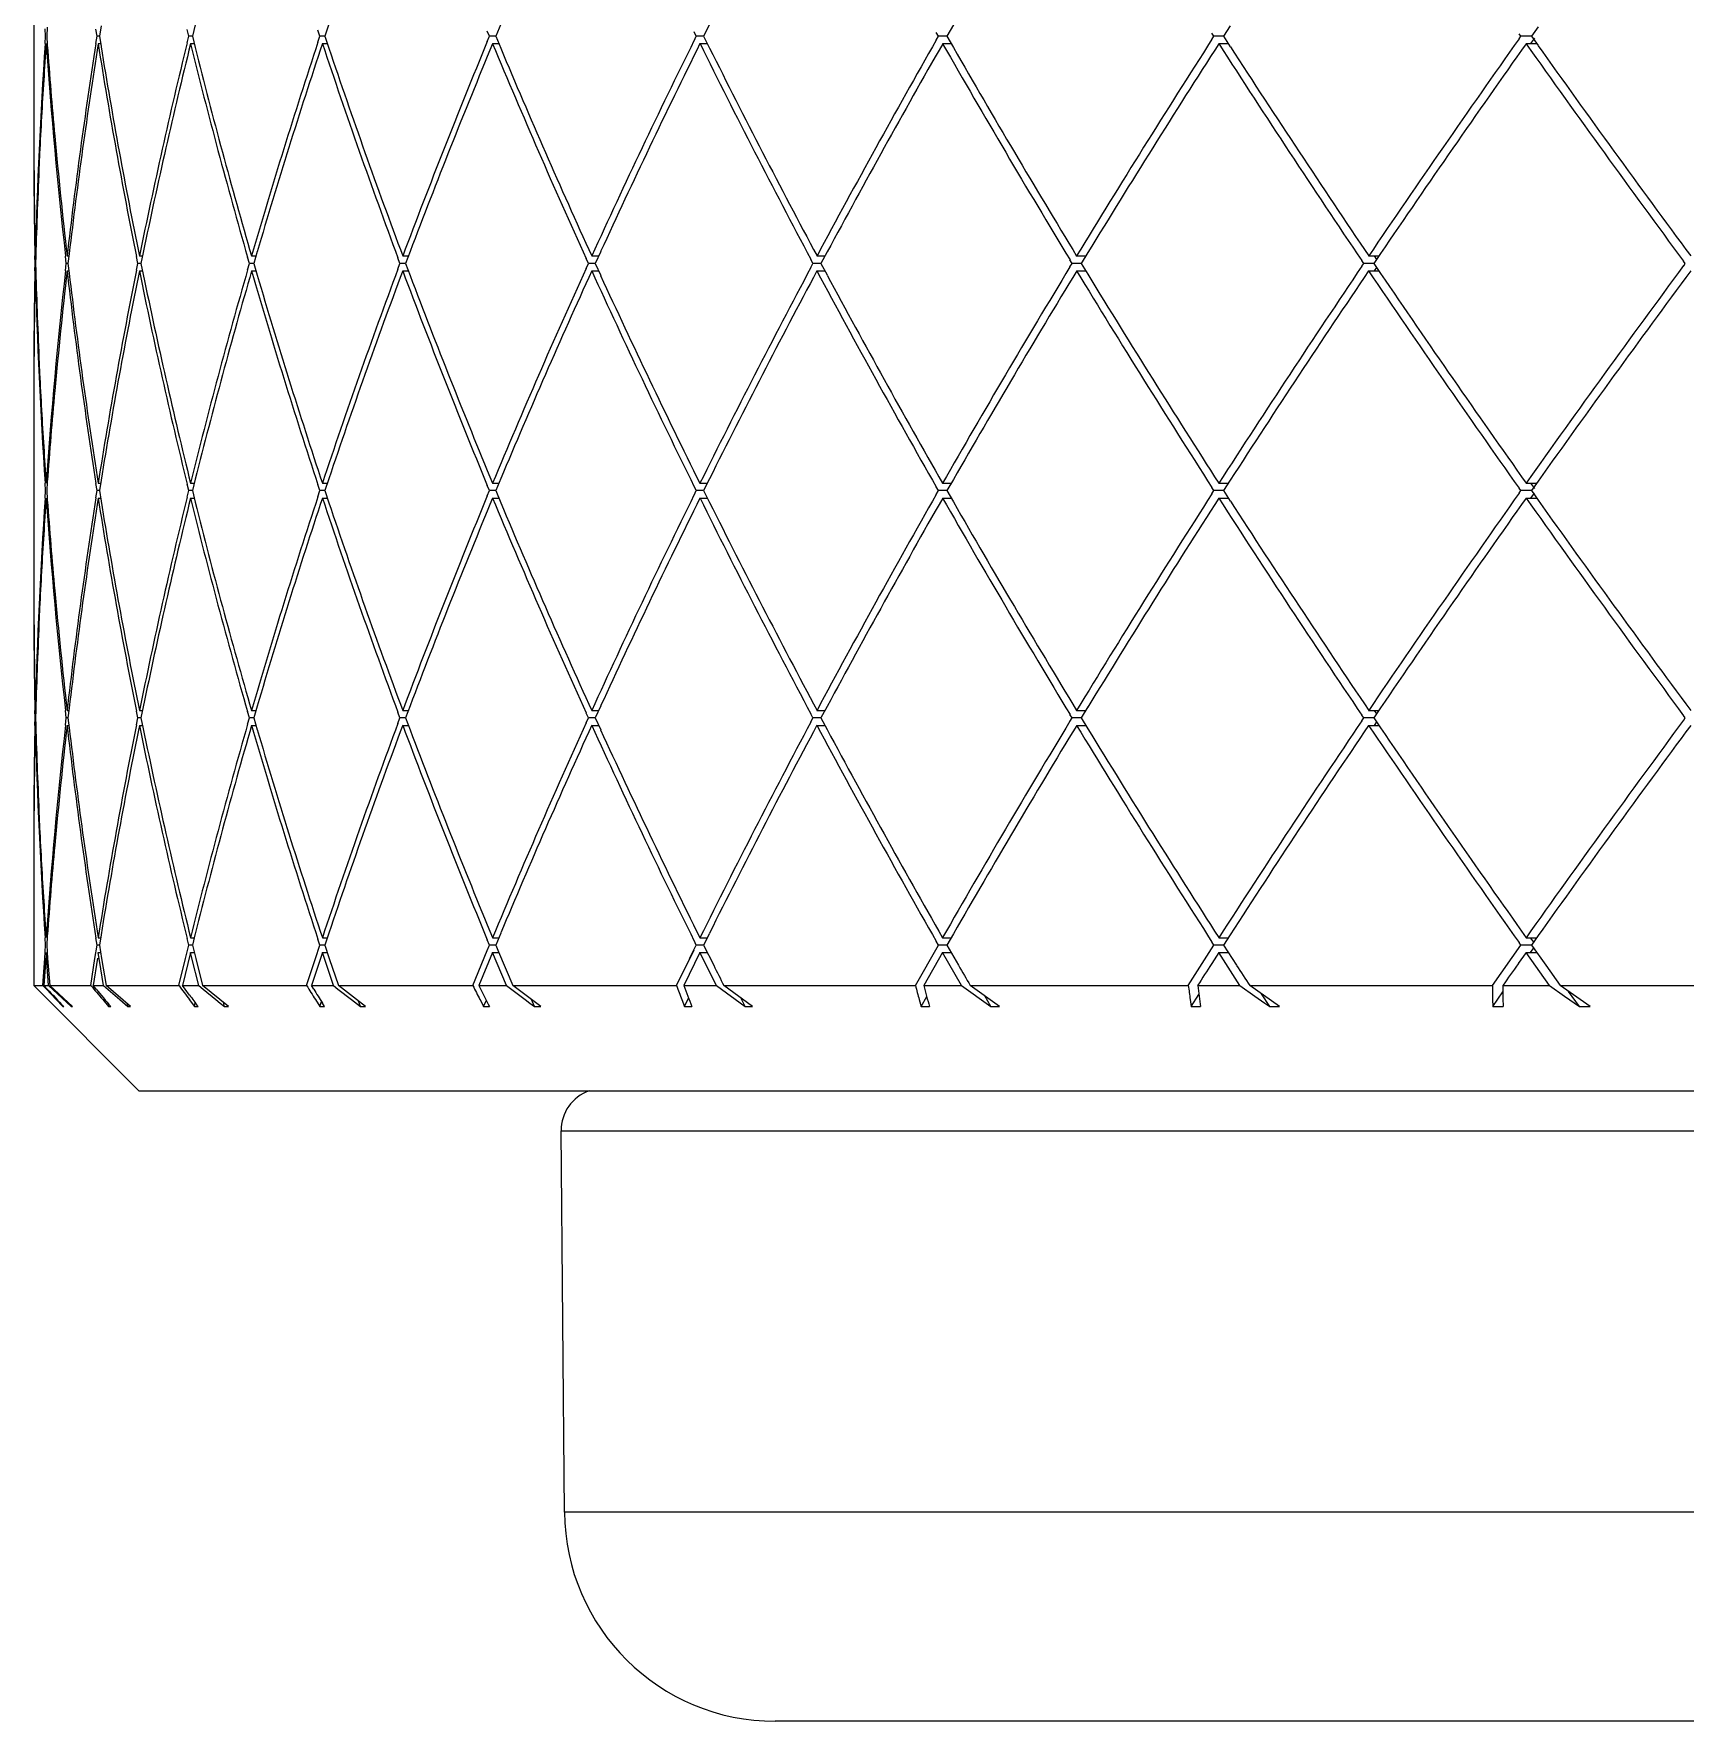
# Model space of a CAD drawing. Header units: millimetres. Extents: x 12827 to 13247, y 6457 to 7051.
# Drawn here: x 13126.81 to 13128.376, y 6842.252 to 6843.852 of the extents above; entities that cross this region are included whole.
import ezdxf

# ---------------------------------------------------------------- set-up
doc = ezdxf.new("R2010")
doc.units = ezdxf.units.MM
doc.header["$LTSCALE"] = 10
doc.layers.add('DWG', color=7, linetype='Continuous')

# ---------------------------------------------------------------- blocks, each defined once
blk = doc.blocks.new('A$C01502591')
at = {"layer": 'DWG'}
for p, q in [((246.3909, 252.0453), (246.3909, 251.837)), ((246.544, 251.952), (246.5413, 251.9411)), ((246.6707, 251.9525), (246.6669, 251.9411)), ((246.8337, 251.9526), (246.8289, 251.9411)), ((247.0316, 251.9523), (247.026, 251.9411)), ((247.2628, 251.9518), (247.2567, 251.9411)), ((246.4021, 251.9411), (246.4016, 251.9481)), ((246.4017, 251.9341), (246.4021, 251.9411)), ((246.4037, 251.9496), (246.4031, 251.9411)), ((246.4031, 251.9411), (246.4037, 251.9327)), ((246.4509, 251.9411), (246.4498, 251.9479)), ((246.4498, 251.9344), (246.4509, 251.9411)), ((246.4531, 251.9411), (246.4509, 251.9411)), ((246.4547, 251.951), (246.4531, 251.9411)), ((246.4531, 251.9411), (246.4547, 251.9313)), ((246.5378, 251.9411), (246.5362, 251.9474)), ((246.5363, 251.9349), (246.5378, 251.9411)), ((246.5413, 251.9411), (246.5378, 251.9411)), ((246.5413, 251.9411), (246.544, 251.9303)), ((246.6622, 251.9411), (246.6603, 251.9468)), ((246.6603, 251.9354), (246.6622, 251.9411)), ((246.6603, 251.9354), (246.6622, 251.9411)), ((246.6669, 251.9411), (246.6622, 251.9411)), ((246.6669, 251.9411), (246.6707, 251.9298)), ((246.823, 251.9411), (246.8209, 251.9461)), ((246.8209, 251.9361), (246.823, 251.9411)), ((246.8289, 251.9411), (246.823, 251.9411)), ((246.8289, 251.9411), (246.8337, 251.9297)), ((247.019, 251.9411), (247.0169, 251.9454)), ((247.0169, 251.9368), (247.019, 251.9411)), ((247.026, 251.9411), (247.019, 251.9411)), ((247.026, 251.9411), (247.0316, 251.9299)), ((247.2486, 251.9411), (247.2465, 251.9447)), ((247.2465, 251.9375), (247.2486, 251.9411)), ((247.2567, 251.9411), (247.2486, 251.9411)), ((247.2567, 251.9411), (247.2628, 251.9305)), ((247.5099, 251.9411), (247.508, 251.9441)), ((247.508, 251.9382), (247.5099, 251.9411)), ((247.519, 251.9411), (247.5099, 251.9411)), ((247.5254, 251.951), (247.519, 251.9411)), ((247.519, 251.9411), (247.5254, 251.9312)), ((247.8009, 251.9411), (247.7992, 251.9435)), ((247.7992, 251.9388), (247.8009, 251.9411)), ((247.8109, 251.9411), (247.8009, 251.9411)), ((247.8137, 251.9392), (247.8101, 251.9341)), ((247.8173, 251.9501), (247.8109, 251.9411)), ((247.8109, 251.9411), (247.8173, 251.9322)), ((246.452, 251.9341), (246.4543, 251.9341)), ((246.5395, 251.9341), (246.5431, 251.9341)), ((246.6645, 251.9341), (246.6693, 251.9341)), ((246.8259, 251.9341), (246.8319, 251.9341)), ((247.0225, 251.9341), (247.0296, 251.9341)), ((247.2526, 251.9341), (247.2608, 251.9341)), ((247.5145, 251.9341), (247.5236, 251.9341)), ((247.8059, 251.9341), (247.816, 251.9341)), ((246.3964, 251.8299), (246.396, 251.8205)), ((246.3922, 251.7257), (246.392, 251.7328)), ((246.3927, 251.7328), (246.3925, 251.7257)), ((246.4217, 251.7257), (246.4209, 251.7326)), ((246.4225, 251.7328), (246.4242, 251.7328)), ((246.4244, 251.7349), (246.4233, 251.7257)), ((246.4896, 251.7257), (246.4883, 251.7322)), ((246.491, 251.7328), (246.4939, 251.7328)), ((246.4946, 251.7361), (246.4925, 251.7257)), ((246.5953, 251.7257), (246.5936, 251.7317)), ((246.5974, 251.7328), (246.6015, 251.7328)), ((246.6027, 251.7369), (246.5994, 251.7257)), ((246.7381, 251.7257), (246.7361, 251.7311)), ((246.7407, 251.7328), (246.7461, 251.7328)), ((246.7477, 251.7372), (246.7434, 251.7257)), ((246.9167, 251.7257), (246.9146, 251.7304)), ((246.9199, 251.7328), (246.9264, 251.7328)), ((246.9284, 251.7371), (246.9232, 251.7257)), ((247.1297, 251.7257), (247.1276, 251.7297)), ((247.1335, 251.7328), (247.1411, 251.7328)), ((247.1432, 251.7367), (247.1373, 251.7257)), ((247.3754, 251.7257), (247.3734, 251.729)), ((247.3797, 251.7328), (247.3884, 251.7328)), ((247.3903, 251.736), (247.384, 251.7257)), ((247.6519, 251.7257), (247.6501, 251.7284)), ((247.6566, 251.7328), (247.6662, 251.7328)), ((247.6678, 251.7352), (247.6614, 251.7257)), ((247.6619, 251.7328), (247.664, 251.7295)), ((247.9568, 251.7257), (247.9552, 251.7278)), ((246.392, 251.7186), (246.3922, 251.7257)), ((246.3925, 251.7257), (246.3928, 251.7187)), ((246.4209, 251.7188), (246.4217, 251.7257)), ((246.4233, 251.7257), (246.4217, 251.7257)), ((246.4225, 251.7186), (246.4242, 251.7186)), ((246.4233, 251.7257), (246.4244, 251.7165)), ((246.4883, 251.7192), (246.4896, 251.7257)), ((246.4925, 251.7257), (246.4896, 251.7257)), ((246.491, 251.7186), (246.4939, 251.7186)), ((246.4925, 251.7257), (246.4946, 251.7153)), ((246.5936, 251.7197), (246.5953, 251.7257)), ((246.5994, 251.7257), (246.5953, 251.7257)), ((246.5974, 251.7186), (246.6015, 251.7186)), ((246.5994, 251.7257), (246.6027, 251.7146)), ((246.7361, 251.7204), (246.7381, 251.7257)), ((246.7434, 251.7257), (246.7381, 251.7257)), ((246.7407, 251.7186), (246.7461, 251.7186)), ((246.7434, 251.7257), (246.7477, 251.7143)), ((246.9146, 251.721), (246.9167, 251.7257)), ((246.9232, 251.7257), (246.9167, 251.7257)), ((246.9199, 251.7186), (246.9264, 251.7186)), ((246.9232, 251.7257), (246.9284, 251.7143)), ((247.1276, 251.7218), (247.1297, 251.7257)), ((247.1373, 251.7257), (247.1297, 251.7257)), ((247.1335, 251.7186), (247.1411, 251.7186)), ((247.1373, 251.7257), (247.1432, 251.7148)), ((247.3734, 251.7224), (247.3754, 251.7257)), ((247.384, 251.7257), (247.3754, 251.7257)), ((247.3797, 251.7186), (247.3884, 251.7186)), ((247.384, 251.7257), (247.3903, 251.7154)), ((247.6501, 251.7231), (247.6519, 251.7257)), ((247.6614, 251.7257), (247.6519, 251.7257)), ((247.6566, 251.7186), (247.6662, 251.7186)), ((247.6614, 251.7257), (247.6679, 251.7163)), ((247.664, 251.7219), (247.6619, 251.7186)), ((247.9553, 251.7236), (247.9568, 251.7257)), ((246.396, 251.6309), (246.3964, 251.6215)), ((246.3909, 251.6145), (246.3909, 251.4061)), ((246.4547, 251.5201), (246.4531, 251.5103)), ((246.544, 251.5211), (246.5413, 251.5103)), ((246.6707, 251.5216), (246.6669, 251.5103)), ((246.8337, 251.5217), (246.8289, 251.5103)), ((247.0316, 251.5215), (247.026, 251.5103)), ((247.2628, 251.5209), (247.2567, 251.5103)), ((247.5254, 251.5202), (247.519, 251.5103)), ((246.4021, 251.5103), (246.4016, 251.5173)), ((246.4017, 251.5033), (246.4021, 251.5103)), ((246.4037, 251.5188), (246.4031, 251.5103)), ((246.4031, 251.5103), (246.4037, 251.5018)), ((246.4509, 251.5103), (246.4498, 251.517)), ((246.4498, 251.5035), (246.4509, 251.5103)), ((246.4531, 251.5103), (246.4509, 251.5103)), ((246.452, 251.5174), (246.4543, 251.5174)), ((246.4531, 251.5103), (246.4547, 251.5004)), ((246.5378, 251.5103), (246.5362, 251.5166)), ((246.5363, 251.504), (246.5378, 251.5103)), ((246.5413, 251.5103), (246.5378, 251.5103)), ((246.5395, 251.5174), (246.5431, 251.5174)), ((246.5413, 251.5103), (246.544, 251.4995)), ((246.6622, 251.5103), (246.6603, 251.516)), ((246.6603, 251.5046), (246.6622, 251.5103)), ((246.6669, 251.5103), (246.6622, 251.5103)), ((246.6645, 251.5174), (246.6693, 251.5174)), ((246.6669, 251.5103), (246.6707, 251.4989)), ((246.823, 251.5103), (246.8209, 251.5153)), ((246.8209, 251.5053), (246.823, 251.5103)), ((246.8289, 251.5103), (246.823, 251.5103)), ((246.8259, 251.5174), (246.8319, 251.5174)), ((246.8289, 251.5103), (246.8337, 251.4988)), ((246.8289, 251.5103), (246.8337, 251.4988)), ((247.019, 251.5103), (247.0169, 251.5146)), ((247.0169, 251.506), (247.019, 251.5103)), ((247.026, 251.5103), (247.019, 251.5103)), ((247.0225, 251.5174), (247.0296, 251.5174)), ((247.026, 251.5103), (247.0316, 251.4991)), ((247.2486, 251.5103), (247.2465, 251.5139)), ((247.2465, 251.5067), (247.2486, 251.5103)), ((247.2567, 251.5103), (247.2486, 251.5103)), ((247.2526, 251.5174), (247.2608, 251.5174)), ((247.2567, 251.5103), (247.2628, 251.4996)), ((247.5099, 251.5103), (247.508, 251.5132)), ((247.508, 251.5073), (247.5099, 251.5103)), ((247.519, 251.5103), (247.5099, 251.5103)), ((247.5145, 251.5174), (247.5236, 251.5174)), ((247.519, 251.5103), (247.5254, 251.5004)), ((247.8009, 251.5103), (247.7992, 251.5126)), ((247.7992, 251.5079), (247.8009, 251.5103)), ((247.8109, 251.5103), (247.8009, 251.5103)), ((247.8059, 251.5174), (247.816, 251.5174)), ((247.8101, 251.5174), (247.8137, 251.5122)), ((247.8134, 251.5079), (247.8101, 251.5032)), ((247.8173, 251.5193), (247.8109, 251.5103)), ((247.8109, 251.5103), (247.8173, 251.5013)), ((246.452, 251.5032), (246.4543, 251.5032)), ((246.5395, 251.5032), (246.5431, 251.5032)), ((246.6645, 251.5032), (246.6693, 251.5032)), ((246.8259, 251.5032), (246.8319, 251.5032)), ((247.0225, 251.5032), (247.0296, 251.5032)), ((247.2526, 251.5032), (247.2608, 251.5032)), ((247.5145, 251.5032), (247.5236, 251.5032)), ((247.8059, 251.5032), (247.816, 251.5032)), ((246.3964, 251.399), (246.396, 251.3897)), ((246.3922, 251.2949), (246.392, 251.3019)), ((246.3927, 251.3019), (246.3925, 251.2949)), ((246.4217, 251.2949), (246.4209, 251.3018)), ((246.4225, 251.3019), (246.4242, 251.3019)), ((246.4244, 251.3041), (246.4233, 251.2949)), ((246.4896, 251.2949), (246.4883, 251.3014)), ((246.491, 251.3019), (246.4939, 251.3019)), ((246.4946, 251.3053), (246.4925, 251.2949)), ((246.5953, 251.2949), (246.5936, 251.3009)), ((246.5974, 251.3019), (246.6015, 251.3019)), ((246.6027, 251.306), (246.5994, 251.2949)), ((246.7381, 251.2949), (246.7361, 251.3002)), ((246.7407, 251.3019), (246.7461, 251.3019)), ((246.7477, 251.3063), (246.7434, 251.2949)), ((246.9167, 251.2949), (246.9146, 251.2995)), ((246.9199, 251.3019), (246.9264, 251.3019)), ((246.9284, 251.3062), (246.9232, 251.2949)), ((247.1297, 251.2949), (247.1276, 251.2988)), ((247.1335, 251.3019), (247.1411, 251.3019)), ((247.1432, 251.3058), (247.1373, 251.2949)), ((247.3754, 251.2949), (247.3734, 251.2981)), ((247.3797, 251.3019), (247.3884, 251.3019)), ((247.3903, 251.3052), (247.384, 251.2949)), ((247.6519, 251.2949), (247.6501, 251.2975)), ((247.6566, 251.3019), (247.6662, 251.3019)), ((247.6678, 251.3043), (247.6614, 251.2949)), ((247.6619, 251.3019), (247.664, 251.2987)), ((247.9568, 251.2949), (247.9552, 251.297)), ((246.392, 251.2878), (246.3922, 251.2949)), ((246.3925, 251.2949), (246.3928, 251.2878)), ((246.4209, 251.288), (246.4217, 251.2949)), ((246.4233, 251.2949), (246.4217, 251.2949)), ((246.4225, 251.2878), (246.4242, 251.2878)), ((246.4233, 251.2949), (246.4244, 251.2856)), ((246.4883, 251.2883), (246.4896, 251.2949)), ((246.4925, 251.2949), (246.4896, 251.2949)), ((246.491, 251.2878), (246.4939, 251.2878)), ((246.4925, 251.2949), (246.4946, 251.2845)), ((246.5936, 251.2889), (246.5953, 251.2949)), ((246.5994, 251.2949), (246.5953, 251.2949)), ((246.5974, 251.2878), (246.6015, 251.2878)), ((246.5994, 251.2949), (246.6027, 251.2837)), ((246.7361, 251.2895), (246.7381, 251.2949)), ((246.7434, 251.2949), (246.7381, 251.2949)), ((246.7407, 251.2878), (246.7461, 251.2878)), ((246.7434, 251.2949), (246.7477, 251.2834)), ((246.9146, 251.2902), (246.9167, 251.2949)), ((246.9232, 251.2949), (246.9167, 251.2949)), ((246.9199, 251.2878), (246.9264, 251.2878)), ((246.9232, 251.2949), (246.9284, 251.2835)), ((247.1276, 251.2909), (247.1297, 251.2949)), ((247.1373, 251.2949), (247.1297, 251.2949)), ((247.1335, 251.2878), (247.1411, 251.2878)), ((247.1373, 251.2949), (247.1432, 251.2839)), ((247.3734, 251.2916), (247.3754, 251.2949)), ((247.384, 251.2949), (247.3754, 251.2949)), ((247.3797, 251.2878), (247.3884, 251.2878)), ((247.384, 251.2949), (247.3903, 251.2846)), ((247.6501, 251.2922), (247.6519, 251.2949)), ((247.6614, 251.2949), (247.6519, 251.2949)), ((247.6566, 251.2878), (247.6662, 251.2878)), ((247.6614, 251.2949), (247.6679, 251.2854)), ((247.664, 251.291), (247.6619, 251.2878)), ((247.9553, 251.2928), (247.9568, 251.2949)), ((246.396, 251.2001), (246.3964, 251.1907)), ((246.3909, 251.1836), (246.3908, 251.0411)), ((246.4037, 251.0879), (246.4031, 251.0794)), ((246.4547, 251.0893), (246.4531, 251.0794)), ((246.544, 251.0903), (246.5413, 251.0794)), ((246.6707, 251.0908), (246.6669, 251.0794)), ((246.8337, 251.0909), (246.8289, 251.0794)), ((247.0316, 251.0906), (247.026, 251.0794)), ((247.2628, 251.0901), (247.2567, 251.0794)), ((247.5254, 251.0893), (247.519, 251.0794)), ((247.8173, 251.0884), (247.8109, 251.0794)), ((246.4013, 251.0667), (246.4021, 251.0794)), ((246.4021, 251.0794), (246.4016, 251.0864)), ((246.4049, 251.0411), (246.4026, 251.0724)), ((246.4031, 251.0794), (246.404, 251.0667)), ((246.4489, 251.0667), (246.4509, 251.0794)), ((246.4509, 251.0794), (246.4498, 251.0862)), ((246.4531, 251.0794), (246.4509, 251.0794)), ((246.452, 251.0865), (246.4543, 251.0865)), ((246.4545, 251.0568), (246.452, 251.0724)), ((246.452, 251.0724), (246.4543, 251.0724)), ((246.4531, 251.0794), (246.4552, 251.0667)), ((246.5395, 251.0724), (246.5319, 251.0411)), ((246.5347, 251.0667), (246.5378, 251.0794)), ((246.5378, 251.0794), (246.5362, 251.0857)), ((246.5362, 251.0732), (246.5378, 251.0794)), ((246.5413, 251.0794), (246.5378, 251.0794)), ((246.5395, 251.0865), (246.5431, 251.0865)), ((246.5408, 251.0672), (246.5395, 251.0724)), ((246.5395, 251.0724), (246.543, 251.0724)), ((246.5413, 251.0794), (246.5445, 251.0667)), ((246.6645, 251.0724), (246.6542, 251.0411)), ((246.6579, 251.0667), (246.6622, 251.0794)), ((246.6622, 251.0794), (246.6603, 251.0851)), ((246.6603, 251.0738), (246.6622, 251.0794)), ((246.6669, 251.0794), (246.6622, 251.0794)), ((246.6645, 251.0865), (246.6693, 251.0865)), ((246.675, 251.0411), (246.6645, 251.0724)), ((246.6645, 251.0724), (246.6692, 251.0724)), ((246.6669, 251.0794), (246.6711, 251.0667)), ((246.8073, 251.0411), (246.8209, 251.0744)), ((246.8259, 251.0724), (246.813, 251.0411)), ((246.823, 251.0794), (246.8209, 251.0845)), ((246.8209, 251.0744), (246.823, 251.0794)), ((246.8209, 251.0744), (246.823, 251.0794)), ((246.8289, 251.0794), (246.823, 251.0794)), ((246.8259, 251.0865), (246.8319, 251.0865)), ((246.839, 251.0411), (246.8259, 251.0724)), ((246.8259, 251.0724), (246.8318, 251.0724)), ((246.8289, 251.0794), (246.8315, 251.0731)), ((246.8315, 251.0731), (246.845, 251.0411)), ((247.0002, 251.0411), (247.0169, 251.0751)), ((247.0225, 251.0724), (247.0071, 251.0411)), ((247.0127, 251.0667), (247.019, 251.0794)), ((247.019, 251.0794), (247.0169, 251.0837)), ((247.026, 251.0794), (247.019, 251.0794)), ((247.0225, 251.0865), (247.0296, 251.0865)), ((247.0381, 251.0411), (247.0225, 251.0724)), ((247.0225, 251.0724), (247.0295, 251.0724)), ((247.026, 251.0794), (247.0356, 251.0603)), ((247.2269, 251.0411), (247.2486, 251.0794)), ((247.2526, 251.0724), (247.2349, 251.0411)), ((247.2486, 251.0794), (247.2465, 251.0831)), ((247.2567, 251.0794), (247.2486, 251.0794)), ((247.2526, 251.0865), (247.2608, 251.0865)), ((247.2706, 251.0411), (247.2526, 251.0724)), ((247.2526, 251.0724), (247.2607, 251.0724)), ((247.2567, 251.0794), (247.2677, 251.0603)), ((247.4855, 251.0411), (247.5099, 251.0794)), ((247.5145, 251.0724), (247.5078, 251.062)), ((247.5099, 251.0794), (247.508, 251.0824)), ((247.519, 251.0794), (247.5099, 251.0794)), ((247.5145, 251.0865), (247.5236, 251.0865)), ((247.5346, 251.0411), (247.5145, 251.0724)), ((247.5145, 251.0724), (247.5236, 251.0724)), ((247.519, 251.0794), (247.5314, 251.0603)), ((247.7739, 251.0411), (247.8009, 251.0794)), ((247.8059, 251.0724), (247.7985, 251.062)), ((247.8009, 251.0794), (247.7992, 251.0818)), ((247.8109, 251.0794), (247.8009, 251.0794)), ((247.8059, 251.0865), (247.816, 251.0865)), ((247.8281, 251.0411), (247.8059, 251.0724)), ((247.8059, 251.0724), (247.816, 251.0724)), ((247.8134, 251.0818), (247.8101, 251.0865)), ((247.8101, 251.0724), (247.8134, 251.0771)), ((247.8109, 251.0794), (247.8246, 251.0603)), ((246.3996, 251.0411), (246.4013, 251.0667)), ((246.4022, 251.0672), (246.4005, 251.0411)), ((246.404, 251.0667), (246.406, 251.0411)), ((246.445, 251.0411), (246.4489, 251.0667)), ((246.4512, 251.0672), (246.4471, 251.0411)), ((246.4571, 251.0411), (246.4545, 251.0568)), ((246.4552, 251.0667), (246.4594, 251.0411)), ((246.5285, 251.0411), (246.5347, 251.0667)), ((246.5473, 251.0411), (246.5408, 251.0672)), ((246.5445, 251.0667), (246.5509, 251.0411)), ((246.6496, 251.0411), (246.6579, 251.0667)), ((246.6711, 251.0667), (246.6798, 251.0411)), ((247.8246, 251.0603), (247.8382, 251.0411)), ((246.4908, 250.9411), (246.3908, 251.0411)), ((246.3908, 251.0411), (246.3996, 251.0411)), ((246.3996, 251.0411), (246.4028, 251.0378)), ((246.4036, 251.0378), (246.4005, 251.0411)), ((246.4005, 251.0411), (246.4049, 251.0411)), ((246.4049, 251.0411), (246.4264, 251.0211)), ((246.406, 251.0411), (246.445, 251.0411)), ((246.4276, 251.0211), (246.406, 251.0411)), ((246.4499, 251.0378), (246.4471, 251.0411)), ((246.4471, 251.0411), (246.4571, 251.0411)), ((246.4571, 251.0411), (246.4724, 251.0278)), ((246.4594, 251.0411), (246.5285, 251.0411)), ((246.4825, 251.0211), (246.4594, 251.0411)), ((246.5343, 251.0378), (246.5319, 251.0411)), ((246.5319, 251.0411), (246.5473, 251.0411)), ((246.5473, 251.0411), (246.5514, 251.0378)), ((246.5509, 251.0411), (246.6496, 251.0411)), ((246.5754, 251.0211), (246.5509, 251.0411)), ((246.6563, 251.0378), (246.6542, 251.0411)), ((246.6542, 251.0411), (246.675, 251.0411)), ((246.675, 251.0411), (246.6793, 251.0378)), ((246.6798, 251.0411), (246.8073, 251.0411)), ((246.7055, 251.0211), (246.6798, 251.0411)), ((246.813, 251.0411), (246.839, 251.0411)), ((246.839, 251.0411), (246.8479, 251.0345)), ((246.845, 251.0411), (247.0002, 251.0411)), ((246.8716, 251.0211), (246.845, 251.0411)), ((247.0071, 251.0411), (247.0381, 251.0411)), ((247.0381, 251.0411), (247.0654, 251.0211)), ((247.0452, 251.0411), (247.2269, 251.0411)), ((247.0725, 251.0211), (247.0452, 251.0411)), ((247.2349, 251.0411), (247.2706, 251.0411)), ((247.2706, 251.0411), (247.2984, 251.0211)), ((247.2788, 251.0411), (247.4855, 251.0411)), ((247.3066, 251.0211), (247.2788, 251.0411)), ((247.4945, 251.0411), (247.5346, 251.0411)), ((247.5346, 251.0411), (247.5487, 251.0311)), ((247.5438, 251.0411), (247.7739, 251.0411)), ((247.572, 251.0211), (247.5438, 251.0411)), ((247.7838, 251.0411), (247.8281, 251.0411)), ((247.8281, 251.0411), (247.8423, 251.0311)), ((247.8382, 251.0411), (248.0898, 251.0411)), ((247.8665, 251.0211), (247.8382, 251.0411)), ((246.4028, 251.0378), (246.4122, 251.0278)), ((246.4122, 251.0278), (246.4184, 251.0211)), ((246.4562, 251.0278), (246.4618, 251.0211)), ((246.4724, 251.0278), (246.4801, 251.0211)), ((246.5385, 251.0321), (246.5343, 251.0378)), ((246.5383, 251.0278), (246.5433, 251.0211)), ((246.5433, 251.0211), (246.544, 251.0246)), ((246.5514, 251.0378), (246.5636, 251.0278)), ((246.5636, 251.0278), (246.5677, 251.0245)), ((246.5677, 251.0245), (246.5718, 251.0211)), ((246.5718, 251.0211), (246.5708, 251.0249)), ((246.6579, 251.0278), (246.6621, 251.0211)), ((246.6621, 251.0211), (246.6636, 251.0259)), ((246.6666, 251.0211), (246.6646, 251.0245)), ((246.6793, 251.0378), (246.6921, 251.0278)), ((246.6921, 251.0278), (246.7006, 251.0211)), ((246.7006, 251.0211), (246.6988, 251.0263)), ((246.814, 251.0278), (246.8174, 251.0211)), ((246.8174, 251.0211), (246.82, 251.0274)), ((246.8479, 251.0345), (246.8567, 251.0278)), ((246.8567, 251.0278), (246.8612, 251.0245)), ((246.8612, 251.0245), (246.8656, 251.0211)), ((246.8656, 251.0211), (246.8628, 251.0278)), ((247.0054, 251.0278), (247.008, 251.0211)), ((247.008, 251.0211), (247.0118, 251.029)), ((247.0654, 251.0211), (247.0613, 251.0294)), ((247.2304, 251.0278), (247.2322, 251.0211)), ((247.2322, 251.0211), (247.2376, 251.0307)), ((247.2984, 251.0211), (247.2926, 251.0312)), ((247.2984, 251.0211), (247.2926, 251.0312)), ((247.4873, 251.0278), (247.4883, 251.0211)), ((247.4883, 251.0211), (247.4956, 251.0327)), ((247.5487, 251.0311), (247.5581, 251.0245)), ((247.5628, 251.0211), (247.555, 251.0332)), ((247.5581, 251.0245), (247.5628, 251.0211)), ((247.7741, 251.0278), (247.7742, 251.0211)), ((247.7742, 251.0211), (247.7839, 251.0351)), ((247.7742, 251.0211), (247.7839, 251.0351)), ((247.8423, 251.0311), (247.8564, 251.0211)), ((247.8564, 251.0211), (247.8461, 251.0356)), ((246.4184, 251.0211), (246.4193, 251.0211)), ((246.4264, 251.0211), (246.4276, 251.0211)), ((246.4618, 251.0211), (246.4621, 251.0232)), ((246.4618, 251.0211), (246.4639, 251.0211)), ((246.4801, 251.0211), (246.4797, 251.0236)), ((246.4801, 251.0211), (246.4825, 251.0211)), ((246.5433, 251.0211), (246.5466, 251.0211)), ((246.5718, 251.0211), (246.5754, 251.0211)), ((246.6621, 251.0211), (246.6666, 251.0211)), ((246.7006, 251.0211), (246.7055, 251.0211)), ((246.8174, 251.0211), (246.8231, 251.0211)), ((246.8656, 251.0211), (246.8716, 251.0211)), ((247.008, 251.0211), (247.0148, 251.0211)), ((247.0654, 251.0211), (247.0725, 251.0211)), ((247.2322, 251.0211), (247.2401, 251.0211)), ((247.2984, 251.0211), (247.3066, 251.0211)), ((247.4883, 251.0211), (247.4972, 251.0211)), ((247.5628, 251.0211), (247.572, 251.0211)), ((247.7742, 251.0211), (247.784, 251.0211)), ((247.8564, 251.0211), (247.8665, 251.0211)), ((255.8908, 250.9411), (246.4908, 250.9411)), ((246.894, 250.5419), (246.8908, 250.9033)), ((246.8908, 250.9033), (255.4908, 250.9033)), ((255.4877, 250.5419), (246.894, 250.5419)), ((255.2877, 250.3436), (247.094, 250.3436))]:
    blk.add_line(p, q, dxfattribs=at)
for centre, radius, start, end in [((252.7977, 249.4618), 6.4687, 157.51145, 159.44755), ((253.633, 248.668), 7.3796, 153.70735, 155.46138), ((254.6769, 247.701), 8.5532, 150.30995, 151.87668), ((255.9612, 246.5144), 10.0436, 147.3146, 148.6962), ((257.5346, 245.0471), 11.9278, 144.70525, 145.90871), ((251.2131, 251.6114), 4.8223, 176.1631, 178.5581), ((251.2248, 251.5966), 4.834, 175.997, 176.8218), ((251.2725, 252.2751), 4.8818, 184.0055, 186.3798), ((251.261, 252.2883), 4.8703, 184.1876, 185.2073), ((251.3708, 251.165), 4.9808, 171.1144, 173.4549), ((251.378, 251.1499), 4.988, 170.9553, 173.2647), ((251.5086, 252.7391), 5.1204, 189.0461, 191.3408), ((251.5183, 252.755), 5.1302, 189.2401, 191.4938), ((251.6747, 250.6789), 5.2897, 166.2644, 168.5074), ((251.7094, 250.6569), 5.3253, 166.1233, 168.3074), ((251.9183, 253.2635), 5.5407, 193.8828, 196.049), ((251.9061, 253.2744), 5.5281, 194.0714, 196.1924), ((252.1497, 250.121), 5.7815, 161.7093, 163.81232), ((252.198, 250.0918), 5.8321, 161.58553, 163.61597), ((252.4872, 253.8734), 6.1371, 198.42128, 200.43092), ((252.4714, 253.882), 6.1204, 198.60033, 200.55784), ((252.8593, 249.4233), 6.5349, 157.40563, 159.2633), ((253.2352, 254.6021), 6.9424, 202.60127, 204.43468), ((253.2158, 254.6079), 6.9213, 202.76468, 204.5442), ((253.7074, 248.6184), 7.462, 153.61865, 155.29506), ((254.1798, 255.4851), 7.9897, 206.38787, 208.03609), ((254.157, 255.4875), 7.9641, 206.53206, 208.12869), ((254.7637, 247.6388), 8.6524, 150.23664, 151.73142), ((255.3469, 256.5639), 9.3248, 209.76918, 211.23164), ((255.321, 256.5628), 9.2948, 209.8928, 211.30868), ((256.0602, 246.4383), 10.1603, 147.25463, 148.57288), ((256.7757, 257.8912), 11.0117, 212.75034, 214.03226), ((256.7474, 257.8866), 10.9777, 212.85373, 214.09553), ((257.6457, 244.9559), 12.063, 144.65654, 145.80659), ((258.5265, 259.538), 13.1435, 215.34752, 216.45759), ((258.4969, 259.5308), 13.107, 215.43208, 216.50895), ((251.2167, 251.5971), 4.8259, 176.8219, 177.2348), ((251.2889, 252.2909), 4.8983, 185.2077, 186.5422), ((251.1924, 251.8393), 4.8016, 180.0001, 181.2717), ((251.1929, 251.8535), 4.802, 180.1973, 181.4404), ((251.2069, 251.5975), 4.816, 177.3462, 178.3907), ((251.1924, 251.6121), 4.8016, 178.7283, 179.9999), ((251.1929, 251.5979), 4.802, 178.5596, 179.8027), ((251.2131, 251.84), 4.8223, 181.4419, 183.8369), ((251.2069, 251.8539), 4.816, 181.6093, 182.6538), ((251.2725, 251.1764), 4.8818, 173.6202, 175.9945), ((251.2889, 251.1605), 4.8983, 173.4578, 174.7923), ((251.3708, 252.2864), 4.9808, 186.5451, 188.8856), ((251.378, 252.3015), 4.988, 186.7353, 189.0447), ((251.5086, 250.7123), 5.1204, 168.6592, 170.9539), ((251.5183, 250.6964), 5.1302, 168.5062, 170.7599), ((251.6973, 252.7776), 5.3129, 191.4975, 193.7307), ((251.687, 252.7895), 5.3023, 191.6879, 193.8814), ((251.8912, 250.1952), 5.5126, 163.9455, 166.1227), ((251.9328, 250.1699), 5.5556, 163.8129, 165.9233), ((252.1812, 253.3402), 5.8145, 196.19364, 198.28474), ((252.1672, 253.35), 5.7998, 196.37838, 198.42012), ((252.4513, 249.5907), 6.0991, 159.56282, 161.58499), ((252.5063, 249.557), 6.1575, 159.44805, 161.39378), ((252.8379, 254.0054), 6.5119, 200.55886, 202.48214), ((252.8203, 254.0126), 6.493, 200.7307, 202.60038), ((253.1908, 248.8686), 6.894, 155.55888, 157.40517), ((253.2589, 248.8247), 6.9683, 155.4618, 157.22933), ((253.6815, 254.8065), 7.4333, 204.54496, 206.28631), ((253.6604, 254.8106), 7.41, 204.69905, 206.38724), ((254.1272, 247.9934), 7.9306, 151.95777, 153.61827), ((254.2078, 247.9376), 8.0214, 151.87701, 153.46225), ((254.7334, 255.7816), 8.6178, 208.12919, 209.68418), ((254.709, 255.7823), 8.59, 208.26314, 209.76879), ((255.2864, 246.9231), 9.2547, 148.76282, 150.23636), ((255.3793, 246.8541), 9.3625, 148.69645, 150.10207), ((256.0254, 256.9772), 10.1193, 211.30896, 212.68023), ((255.9982, 256.9743), 10.0872, 211.42234, 212.75015), ((256.7079, 245.605), 10.9304, 145.96298, 147.25442), ((256.8128, 245.5215), 11.0563, 145.90888, 147.14186), ((257.6059, 258.4537), 12.0146, 214.09563, 215.29041), ((257.5768, 258.4477), 11.9791, 214.18939, 215.34749), ((258.4518, 243.9675), 13.0513, 143.53848, 144.6564), ((258.5691, 243.8683), 13.1962, 143.49469, 144.56428), ((251.2167, 251.8544), 4.8259, 182.7652, 183.1781), ((251.261, 251.1631), 4.8703, 174.7927, 175.8124), ((251.2248, 251.8548), 4.834, 183.1782, 184.003), ((251.6747, 250.248), 5.2897, 166.2644, 168.5074), ((252.1497, 249.6901), 5.7815, 161.7093, 163.81232), ((252.7977, 249.031), 6.4687, 157.51145, 159.44755), ((253.633, 248.2371), 7.3796, 153.70735, 155.46138), ((254.6769, 247.2702), 8.5532, 150.30995, 151.87668), ((255.9612, 246.0835), 10.0436, 147.3146, 148.6962), ((257.5346, 244.6162), 11.9278, 144.70525, 145.90871), ((251.2131, 251.1806), 4.8223, 176.1631, 178.5581), ((251.2248, 251.1658), 4.834, 175.997, 176.8218), ((251.2725, 251.8442), 4.8818, 184.0055, 186.3798), ((251.261, 251.8574), 4.8703, 184.1876, 185.2073), ((251.3708, 250.7342), 4.9808, 171.1144, 173.4549), ((251.378, 250.7191), 4.988, 170.9553, 173.2647), ((251.5086, 252.3083), 5.1204, 189.0461, 191.3408), ((251.5183, 252.3242), 5.1302, 189.2401, 191.4938), ((251.7094, 250.226), 5.3253, 166.1233, 168.3074), ((251.9183, 252.8326), 5.5407, 193.8828, 196.049), ((251.9061, 252.8435), 5.5281, 194.0714, 196.1924), ((252.198, 249.6609), 5.8321, 161.58553, 163.61597), ((252.4872, 253.4426), 6.1371, 198.42128, 200.43092), ((252.4714, 253.4511), 6.1204, 198.60033, 200.55784), ((252.8593, 248.9925), 6.5349, 157.40563, 159.2633), ((253.2352, 254.1713), 6.9424, 202.60127, 204.43468), ((253.2158, 254.177), 6.9213, 202.76468, 204.5442), ((253.7074, 248.1875), 7.462, 153.61865, 155.29506), ((254.1798, 255.0542), 7.9897, 206.38787, 208.03609), ((254.157, 255.0567), 7.9641, 206.53206, 208.12869), ((254.7637, 247.208), 8.6524, 150.23664, 151.73142), ((255.3469, 256.133), 9.3248, 209.76918, 211.23164), ((255.321, 256.1319), 9.2948, 209.8928, 211.30868), ((256.0602, 246.0074), 10.1603, 147.25463, 148.57288), ((256.7757, 257.4603), 11.0117, 212.75034, 214.03226), ((256.7474, 257.4558), 10.9777, 212.85373, 214.09553), ((257.6457, 244.5251), 12.063, 144.65654, 145.80659), ((258.5265, 259.1072), 13.1435, 215.34752, 216.45759), ((258.4969, 259.0999), 13.107, 215.43208, 216.50895), ((251.2167, 251.1662), 4.8259, 176.8219, 177.2348), ((251.1924, 251.4085), 4.8016, 180.0001, 181.2717), ((251.2889, 251.86), 4.8983, 185.2077, 186.5422), ((251.1929, 251.4226), 4.802, 180.1973, 181.4404), ((251.2069, 251.1667), 4.816, 177.3462, 178.3907), ((251.1924, 251.1812), 4.8016, 178.7283, 179.9999), ((251.1929, 251.1671), 4.802, 178.5596, 179.8027), ((251.2131, 251.4091), 4.8223, 181.4419, 183.8369), ((251.2069, 251.4231), 4.816, 181.6093, 182.6538), ((251.2725, 250.7455), 4.8818, 173.6202, 175.9945), ((251.2889, 250.7297), 4.8983, 173.4578, 174.7923), ((251.3708, 251.8555), 4.9808, 186.5451, 188.8856), ((251.378, 251.8707), 4.988, 186.7353, 189.0447), ((251.5086, 250.2814), 5.1204, 168.6592, 170.9539), ((251.5183, 250.2655), 5.1302, 168.5062, 170.7599), ((251.6973, 252.3468), 5.3129, 191.4975, 193.7307), ((251.687, 252.3586), 5.3023, 191.6879, 193.8814), ((251.8912, 249.7643), 5.5126, 163.9455, 166.1227), ((251.9328, 249.739), 5.5556, 163.8129, 165.9233), ((252.1812, 252.9094), 5.8145, 196.19364, 198.28474), ((252.1672, 252.9192), 5.7998, 196.37838, 198.42012), ((252.4513, 249.1598), 6.0991, 159.56282, 161.58499), ((252.5063, 249.1262), 6.1575, 159.44805, 161.39378), ((252.8379, 253.5746), 6.5119, 200.55886, 202.48214), ((252.8203, 253.5818), 6.493, 200.7307, 202.60038), ((253.1908, 248.4377), 6.894, 155.55888, 157.40517), ((253.2589, 248.3939), 6.9683, 155.4618, 157.22933), ((253.6815, 254.3756), 7.4333, 204.54496, 206.28631), ((253.6604, 254.3798), 7.41, 204.69905, 206.38724), ((254.1272, 247.5625), 7.9306, 151.95777, 153.61827), ((254.2078, 247.5068), 8.0214, 151.87701, 153.46225), ((254.7334, 255.3508), 8.6178, 208.12919, 209.68418), ((254.709, 255.3514), 8.59, 208.26314, 209.76879), ((255.2864, 246.4923), 9.2547, 148.76282, 150.23636), ((255.3793, 246.4233), 9.3625, 148.69645, 150.10207), ((256.0254, 256.5463), 10.1193, 211.30896, 212.68023), ((255.9982, 256.5435), 10.0872, 211.42234, 212.75015), ((256.7079, 245.1741), 10.9304, 145.96298, 147.25442), ((256.8128, 245.0906), 11.0563, 145.90888, 147.14186), ((257.6059, 258.0229), 12.0146, 214.09563, 215.29041), ((257.5768, 258.0168), 11.9791, 214.18939, 215.34749), ((258.4518, 243.5366), 13.0513, 143.53848, 144.6564), ((258.5691, 243.4374), 13.1962, 143.49469, 144.56428), ((251.2167, 251.4235), 4.8259, 182.7652, 183.1781), ((251.261, 250.7323), 4.8703, 174.7927, 175.8124), ((251.2248, 251.424), 4.834, 183.1782, 184.003), ((253.9927, 254.543), 7.7802, 206.59235, 206.75019), ((255.1184, 255.5837), 9.0606, 209.94964, 210.08953), ((256.2929, 245.4281), 10.4364, 147.32841, 147.46411), ((256.4986, 256.8631), 10.681, 212.90785, 213.03031), ((257.9358, 243.89), 12.4178, 144.72108, 144.83869), ((252.8299, 256.3978), 8.3343, 219.99527, 220.11504), ((251.6591, 254.8045), 6.3628, 216.26112, 216.41017), ((250.8488, 253.6539), 4.9457, 211.8896, 212.0717), ((250.3126, 252.8143), 3.9284, 206.8324, 207.0506), ((250.3097, 252.7963), 3.9125, 206.6548, 206.983), ((249.9957, 252.1957), 3.2103, 201.078, 201.3333), ((249.9971, 252.1816), 3.2001, 200.8781, 201.2618), ((249.8614, 251.7311), 2.7234, 194.6764, 194.9666), ((249.8664, 251.7196), 2.7176, 194.457, 194.8929), ((249.884, 251.368), 2.4206, 187.7601, 188.0788), ((249.8921, 251.3579), 2.4184, 187.527, 188.0052), ((250.0446, 251.0628), 2.2708, 180.5468, 180.8833), ((250.0554, 251.0534), 2.2716, 180.3085, 180.8129), ((254.4786, 258.5903), 11.0565, 223.08504, 223.20341), ((252.8131, 256.3606), 8.2959, 219.91253, 220.06276), ((251.663, 254.7867), 6.3527, 216.23037, 216.3526), ((250.8371, 253.628), 4.9182, 211.7806, 211.9635), ((246.9308, 250.9036), 0.04, 109.6371, 180), ((247.094, 250.5436), 0.2, 180.5, 269.9963)]:
    blk.add_arc(centre, radius, start, end, dxfattribs=at)

msp = doc.modelspace()

# ---------------------------------------------------------------- block references
at = {"layer": 'DWG'}
msp.add_blockref('A$C01502591', (12880.41944, 6591.90855), dxfattribs=at)

doc.saveas('drawing.dxf')
